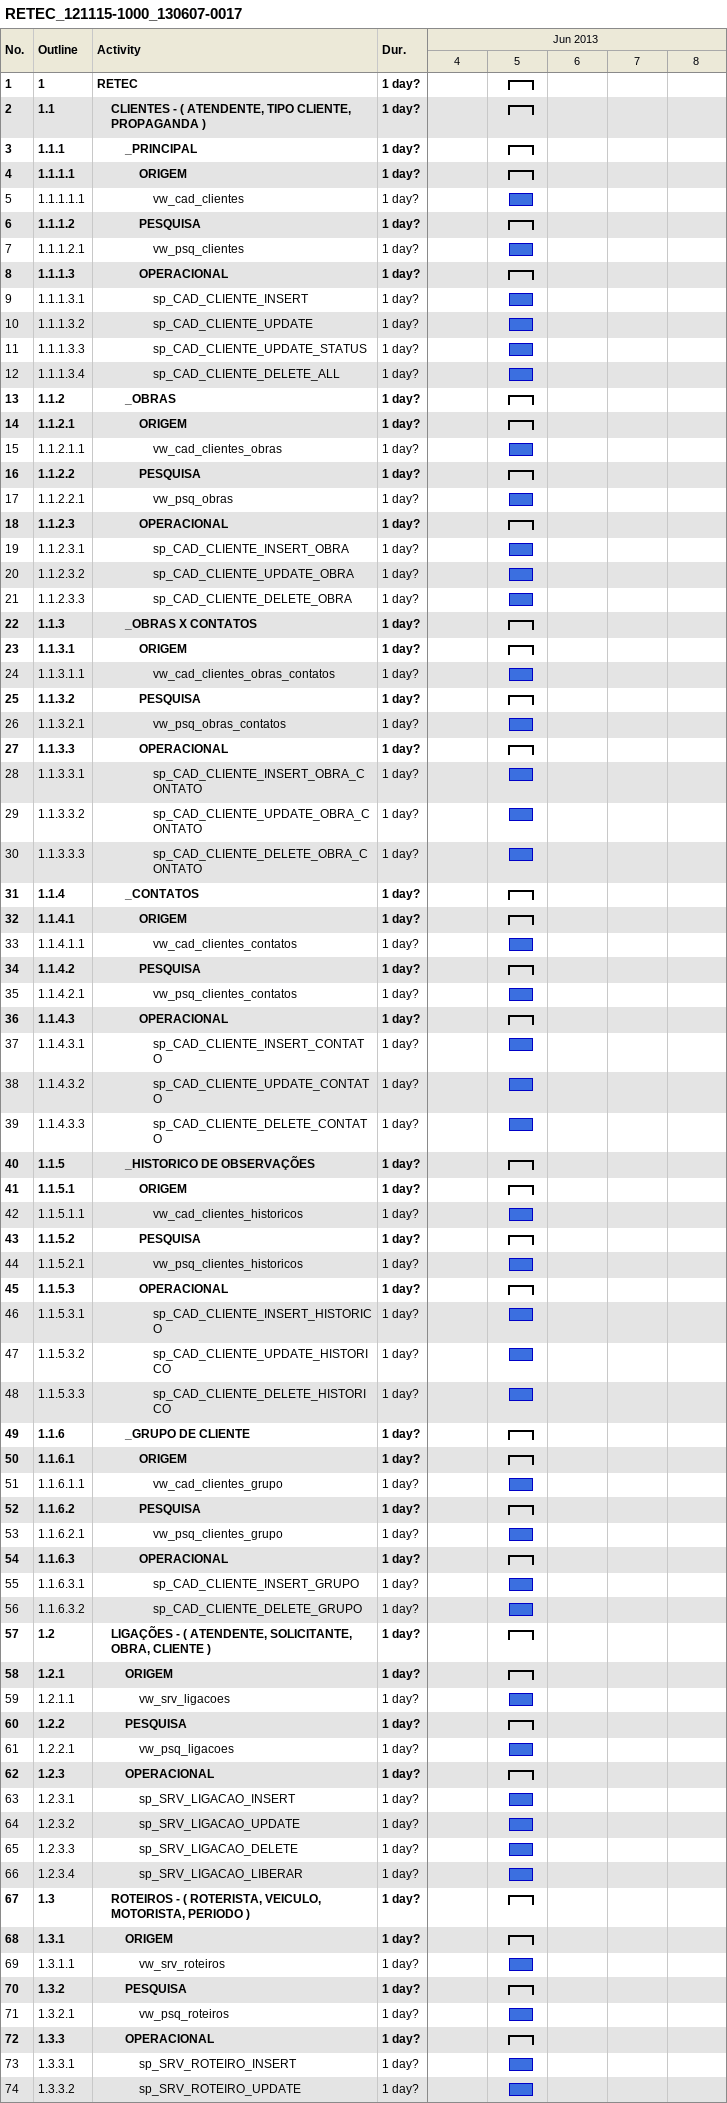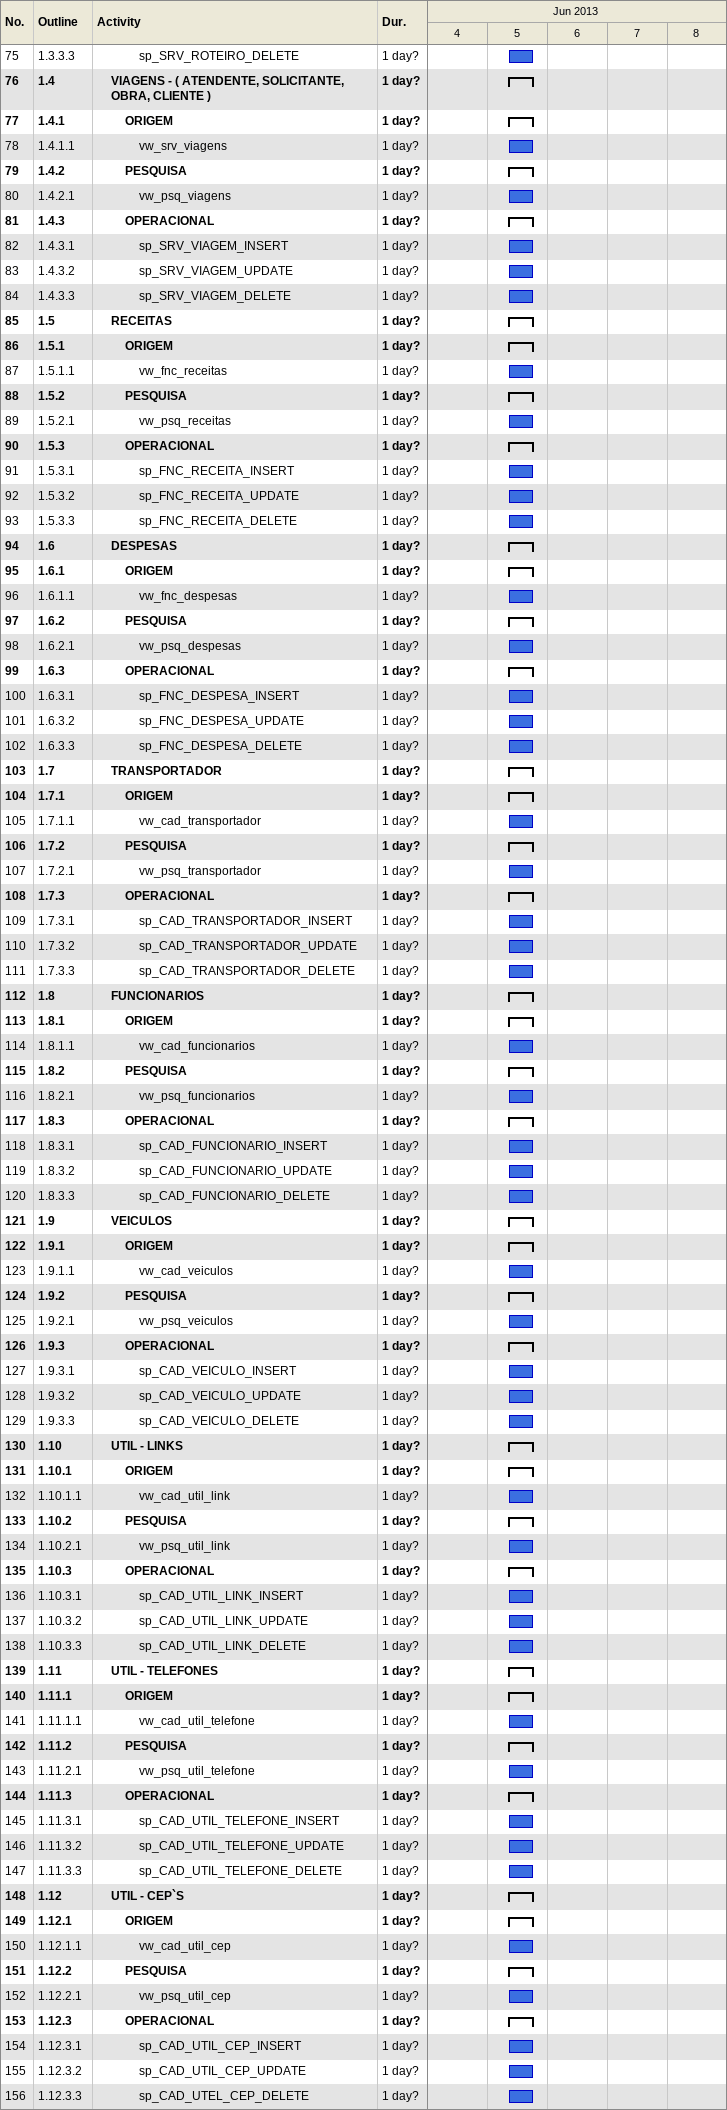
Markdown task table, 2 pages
RETEC_121115-1000_130607-0017

| ID | WBS | Task | Duration | Start | Finish |
|---|---|---|---|---|---|
| 1 | 1 | **RETEC** | 1d? | 2013-06-05 | 2013-06-05 |
| 2 | 1.1 | **CLIENTES - ( ATENDENTE, TIPO CLIENTE, PROPAGANDA )** | 1d? | 2013-06-05 | 2013-06-05 |
| 3 | 1.1.1 | **_PRINCIPAL** | 1d? | 2013-06-05 | 2013-06-05 |
| 4 | 1.1.1.1 | **ORIGEM** | 1d? | 2013-06-05 | 2013-06-05 |
| 5 | 1.1.1.1.1 | vw_cad_clientes | 1d? | 2013-06-05 | 2013-06-05 |
| 6 | 1.1.1.2 | **PESQUISA** | 1d? | 2013-06-05 | 2013-06-05 |
| 7 | 1.1.1.2.1 | vw_psq_clientes | 1d? | 2013-06-05 | 2013-06-05 |
| 8 | 1.1.1.3 | **OPERACIONAL** | 1d? | 2013-06-05 | 2013-06-05 |
| 9 | 1.1.1.3.1 | sp_CAD_CLIENTE_INSERT | 1d? | 2013-06-05 | 2013-06-05 |
| 10 | 1.1.1.3.2 | sp_CAD_CLIENTE_UPDATE | 1d? | 2013-06-05 | 2013-06-05 |
| 11 | 1.1.1.3.3 | sp_CAD_CLIENTE_UPDATE_STATUS | 1d? | 2013-06-05 | 2013-06-05 |
| 12 | 1.1.1.3.4 | sp_CAD_CLIENTE_DELETE_ALL | 1d? | 2013-06-05 | 2013-06-05 |
| 13 | 1.1.2 | **_OBRAS** | 1d? | 2013-06-05 | 2013-06-05 |
| 14 | 1.1.2.1 | **ORIGEM** | 1d? | 2013-06-05 | 2013-06-05 |
| 15 | 1.1.2.1.1 | vw_cad_clientes_obras | 1d? | 2013-06-05 | 2013-06-05 |
| 16 | 1.1.2.2 | **PESQUISA** | 1d? | 2013-06-05 | 2013-06-05 |
| 17 | 1.1.2.2.1 | vw_psq_obras | 1d? | 2013-06-05 | 2013-06-05 |
| 18 | 1.1.2.3 | **OPERACIONAL** | 1d? | 2013-06-05 | 2013-06-05 |
| 19 | 1.1.2.3.1 | sp_CAD_CLIENTE_INSERT_OBRA | 1d? | 2013-06-05 | 2013-06-05 |
| 20 | 1.1.2.3.2 | sp_CAD_CLIENTE_UPDATE_OBRA | 1d? | 2013-06-05 | 2013-06-05 |
| 21 | 1.1.2.3.3 | sp_CAD_CLIENTE_DELETE_OBRA | 1d? | 2013-06-05 | 2013-06-05 |
| 22 | 1.1.3 | **_OBRAS X CONTATOS** | 1d? | 2013-06-05 | 2013-06-05 |
| 23 | 1.1.3.1 | **ORIGEM** | 1d? | 2013-06-05 | 2013-06-05 |
| 24 | 1.1.3.1.1 | vw_cad_clientes_obras_contatos | 1d? | 2013-06-05 | 2013-06-05 |
| 25 | 1.1.3.2 | **PESQUISA** | 1d? | 2013-06-05 | 2013-06-05 |
| 26 | 1.1.3.2.1 | vw_psq_obras_contatos | 1d? | 2013-06-05 | 2013-06-05 |
| 27 | 1.1.3.3 | **OPERACIONAL** | 1d? | 2013-06-05 | 2013-06-05 |
| 28 | 1.1.3.3.1 | sp_CAD_CLIENTE_INSERT_OBRA_CONTATO | 1d? | 2013-06-05 | 2013-06-05 |
| 29 | 1.1.3.3.2 | sp_CAD_CLIENTE_UPDATE_OBRA_CONTATO | 1d? | 2013-06-05 | 2013-06-05 |
| 30 | 1.1.3.3.3 | sp_CAD_CLIENTE_DELETE_OBRA_CONTATO | 1d? | 2013-06-05 | 2013-06-05 |
| 31 | 1.1.4 | **_CONTATOS** | 1d? | 2013-06-05 | 2013-06-05 |
| 32 | 1.1.4.1 | **ORIGEM** | 1d? | 2013-06-05 | 2013-06-05 |
| 33 | 1.1.4.1.1 | vw_cad_clientes_contatos | 1d? | 2013-06-05 | 2013-06-05 |
| 34 | 1.1.4.2 | **PESQUISA** | 1d? | 2013-06-05 | 2013-06-05 |
| 35 | 1.1.4.2.1 | vw_psq_clientes_contatos | 1d? | 2013-06-05 | 2013-06-05 |
| 36 | 1.1.4.3 | **OPERACIONAL** | 1d? | 2013-06-05 | 2013-06-05 |
| 37 | 1.1.4.3.1 | sp_CAD_CLIENTE_INSERT_CONTATO | 1d? | 2013-06-05 | 2013-06-05 |
| 38 | 1.1.4.3.2 | sp_CAD_CLIENTE_UPDATE_CONTATO | 1d? | 2013-06-05 | 2013-06-05 |
| 39 | 1.1.4.3.3 | sp_CAD_CLIENTE_DELETE_CONTATO | 1d? | 2013-06-05 | 2013-06-05 |
| 40 | 1.1.5 | **_HISTORICO DE OBSERVAÇÕES** | 1d? | 2013-06-05 | 2013-06-05 |
| 41 | 1.1.5.1 | **ORIGEM** | 1d? | 2013-06-05 | 2013-06-05 |
| 42 | 1.1.5.1.1 | vw_cad_clientes_historicos | 1d? | 2013-06-05 | 2013-06-05 |
| 43 | 1.1.5.2 | **PESQUISA** | 1d? | 2013-06-05 | 2013-06-05 |
| 44 | 1.1.5.2.1 | vw_psq_clientes_historicos | 1d? | 2013-06-05 | 2013-06-05 |
| 45 | 1.1.5.3 | **OPERACIONAL** | 1d? | 2013-06-05 | 2013-06-05 |
| 46 | 1.1.5.3.1 | sp_CAD_CLIENTE_INSERT_HISTORICO | 1d? | 2013-06-05 | 2013-06-05 |
| 47 | 1.1.5.3.2 | sp_CAD_CLIENTE_UPDATE_HISTORICO | 1d? | 2013-06-05 | 2013-06-05 |
| 48 | 1.1.5.3.3 | sp_CAD_CLIENTE_DELETE_HISTORICO | 1d? | 2013-06-05 | 2013-06-05 |
| 49 | 1.1.6 | **_GRUPO DE CLIENTE** | 1d? | 2013-06-05 | 2013-06-05 |
| 50 | 1.1.6.1 | **ORIGEM** | 1d? | 2013-06-05 | 2013-06-05 |
| 51 | 1.1.6.1.1 | vw_cad_clientes_grupo | 1d? | 2013-06-05 | 2013-06-05 |
| 52 | 1.1.6.2 | **PESQUISA** | 1d? | 2013-06-05 | 2013-06-05 |
| 53 | 1.1.6.2.1 | vw_psq_clientes_grupo | 1d? | 2013-06-05 | 2013-06-05 |
| 54 | 1.1.6.3 | **OPERACIONAL** | 1d? | 2013-06-05 | 2013-06-05 |
| 55 | 1.1.6.3.1 | sp_CAD_CLIENTE_INSERT_GRUPO | 1d? | 2013-06-05 | 2013-06-05 |
| 56 | 1.1.6.3.2 | sp_CAD_CLIENTE_DELETE_GRUPO | 1d? | 2013-06-05 | 2013-06-05 |
| 57 | 1.2 | **LIGAÇÕES - ( ATENDENTE, SOLICITANTE, OBRA, CLIENTE )** | 1d? | 2013-06-05 | 2013-06-05 |
| 58 | 1.2.1 | **ORIGEM** | 1d? | 2013-06-05 | 2013-06-05 |
| 59 | 1.2.1.1 | vw_srv_ligacoes | 1d? | 2013-06-05 | 2013-06-05 |
| 60 | 1.2.2 | **PESQUISA** | 1d? | 2013-06-05 | 2013-06-05 |
| 61 | 1.2.2.1 | vw_psq_ligacoes | 1d? | 2013-06-05 | 2013-06-05 |
| 62 | 1.2.3 | **OPERACIONAL** | 1d? | 2013-06-05 | 2013-06-05 |
| 63 | 1.2.3.1 | sp_SRV_LIGACAO_INSERT | 1d? | 2013-06-05 | 2013-06-05 |
| 64 | 1.2.3.2 | sp_SRV_LIGACAO_UPDATE | 1d? | 2013-06-05 | 2013-06-05 |
| 65 | 1.2.3.3 | sp_SRV_LIGACAO_DELETE | 1d? | 2013-06-05 | 2013-06-05 |
| 66 | 1.2.3.4 | sp_SRV_LIGACAO_LIBERAR | 1d? | 2013-06-05 | 2013-06-05 |
| 67 | 1.3 | **ROTEIROS - ( ROTERISTA, VEICULO, MOTORISTA, PERIODO )** | 1d? | 2013-06-05 | 2013-06-05 |
| 68 | 1.3.1 | **ORIGEM** | 1d? | 2013-06-05 | 2013-06-05 |
| 69 | 1.3.1.1 | vw_srv_roteiros | 1d? | 2013-06-05 | 2013-06-05 |
| 70 | 1.3.2 | **PESQUISA** | 1d? | 2013-06-05 | 2013-06-05 |
| 71 | 1.3.2.1 | vw_psq_roteiros | 1d? | 2013-06-05 | 2013-06-05 |
| 72 | 1.3.3 | **OPERACIONAL** | 1d? | 2013-06-05 | 2013-06-05 |
| 73 | 1.3.3.1 | sp_SRV_ROTEIRO_INSERT | 1d? | 2013-06-05 | 2013-06-05 |
| 74 | 1.3.3.2 | sp_SRV_ROTEIRO_UPDATE | 1d? | 2013-06-05 | 2013-06-05 |
| 75 | 1.3.3.3 | sp_SRV_ROTEIRO_DELETE | 1d? | 2013-06-05 | 2013-06-05 |
| 76 | 1.4 | **VIAGENS - ( ATENDENTE, SOLICITANTE, OBRA, CLIENTE )** | 1d? | 2013-06-05 | 2013-06-05 |
| 77 | 1.4.1 | **ORIGEM** | 1d? | 2013-06-05 | 2013-06-05 |
| 78 | 1.4.1.1 | vw_srv_viagens | 1d? | 2013-06-05 | 2013-06-05 |
| 79 | 1.4.2 | **PESQUISA** | 1d? | 2013-06-05 | 2013-06-05 |
| 80 | 1.4.2.1 | vw_psq_viagens | 1d? | 2013-06-05 | 2013-06-05 |
| 81 | 1.4.3 | **OPERACIONAL** | 1d? | 2013-06-05 | 2013-06-05 |
| 82 | 1.4.3.1 | sp_SRV_VIAGEM_INSERT | 1d? | 2013-06-05 | 2013-06-05 |
| 83 | 1.4.3.2 | sp_SRV_VIAGEM_UPDATE | 1d? | 2013-06-05 | 2013-06-05 |
| 84 | 1.4.3.3 | sp_SRV_VIAGEM_DELETE | 1d? | 2013-06-05 | 2013-06-05 |
| 85 | 1.5 | **RECEITAS** | 1d? | 2013-06-05 | 2013-06-05 |
| 86 | 1.5.1 | **ORIGEM** | 1d? | 2013-06-05 | 2013-06-05 |
| 87 | 1.5.1.1 | vw_fnc_receitas | 1d? | 2013-06-05 | 2013-06-05 |
| 88 | 1.5.2 | **PESQUISA** | 1d? | 2013-06-05 | 2013-06-05 |
| 89 | 1.5.2.1 | vw_psq_receitas | 1d? | 2013-06-05 | 2013-06-05 |
| 90 | 1.5.3 | **OPERACIONAL** | 1d? | 2013-06-05 | 2013-06-05 |
| 91 | 1.5.3.1 | sp_FNC_RECEITA_INSERT | 1d? | 2013-06-05 | 2013-06-05 |
| 92 | 1.5.3.2 | sp_FNC_RECEITA_UPDATE | 1d? | 2013-06-05 | 2013-06-05 |
| 93 | 1.5.3.3 | sp_FNC_RECEITA_DELETE | 1d? | 2013-06-05 | 2013-06-05 |
| 94 | 1.6 | **DESPESAS** | 1d? | 2013-06-05 | 2013-06-05 |
| 95 | 1.6.1 | **ORIGEM** | 1d? | 2013-06-05 | 2013-06-05 |
| 96 | 1.6.1.1 | vw_fnc_despesas | 1d? | 2013-06-05 | 2013-06-05 |
| 97 | 1.6.2 | **PESQUISA** | 1d? | 2013-06-05 | 2013-06-05 |
| 98 | 1.6.2.1 | vw_psq_despesas | 1d? | 2013-06-05 | 2013-06-05 |
| 99 | 1.6.3 | **OPERACIONAL** | 1d? | 2013-06-05 | 2013-06-05 |
| 100 | 1.6.3.1 | sp_FNC_DESPESA_INSERT | 1d? | 2013-06-05 | 2013-06-05 |
| 101 | 1.6.3.2 | sp_FNC_DESPESA_UPDATE | 1d? | 2013-06-05 | 2013-06-05 |
| 102 | 1.6.3.3 | sp_FNC_DESPESA_DELETE | 1d? | 2013-06-05 | 2013-06-05 |
| 103 | 1.7 | **TRANSPORTADOR** | 1d? | 2013-06-05 | 2013-06-05 |
| 104 | 1.7.1 | **ORIGEM** | 1d? | 2013-06-05 | 2013-06-05 |
| 105 | 1.7.1.1 | vw_cad_transportador | 1d? | 2013-06-05 | 2013-06-05 |
| 106 | 1.7.2 | **PESQUISA** | 1d? | 2013-06-05 | 2013-06-05 |
| 107 | 1.7.2.1 | vw_psq_transportador | 1d? | 2013-06-05 | 2013-06-05 |
| 108 | 1.7.3 | **OPERACIONAL** | 1d? | 2013-06-05 | 2013-06-05 |
| 109 | 1.7.3.1 | sp_CAD_TRANSPORTADOR_INSERT | 1d? | 2013-06-05 | 2013-06-05 |
| 110 | 1.7.3.2 | sp_CAD_TRANSPORTADOR_UPDATE | 1d? | 2013-06-05 | 2013-06-05 |
| 111 | 1.7.3.3 | sp_CAD_TRANSPORTADOR_DELETE | 1d? | 2013-06-05 | 2013-06-05 |
| 112 | 1.8 | **FUNCIONARIOS** | 1d? | 2013-06-05 | 2013-06-05 |
| 113 | 1.8.1 | **ORIGEM** | 1d? | 2013-06-05 | 2013-06-05 |
| 114 | 1.8.1.1 | vw_cad_funcionarios | 1d? | 2013-06-05 | 2013-06-05 |
| 115 | 1.8.2 | **PESQUISA** | 1d? | 2013-06-05 | 2013-06-05 |
| 116 | 1.8.2.1 | vw_psq_funcionarios | 1d? | 2013-06-05 | 2013-06-05 |
| 117 | 1.8.3 | **OPERACIONAL** | 1d? | 2013-06-05 | 2013-06-05 |
| 118 | 1.8.3.1 | sp_CAD_FUNCIONARIO_INSERT | 1d? | 2013-06-05 | 2013-06-05 |
| 119 | 1.8.3.2 | sp_CAD_FUNCIONARIO_UPDATE | 1d? | 2013-06-05 | 2013-06-05 |
| 120 | 1.8.3.3 | sp_CAD_FUNCIONARIO_DELETE | 1d? | 2013-06-05 | 2013-06-05 |
| 121 | 1.9 | **VEICULOS** | 1d? | 2013-06-05 | 2013-06-05 |
| 122 | 1.9.1 | **ORIGEM** | 1d? | 2013-06-05 | 2013-06-05 |
| 123 | 1.9.1.1 | vw_cad_veiculos | 1d? | 2013-06-05 | 2013-06-05 |
| 124 | 1.9.2 | **PESQUISA** | 1d? | 2013-06-05 | 2013-06-05 |
| 125 | 1.9.2.1 | vw_psq_veiculos | 1d? | 2013-06-05 | 2013-06-05 |
| 126 | 1.9.3 | **OPERACIONAL** | 1d? | 2013-06-05 | 2013-06-05 |
| 127 | 1.9.3.1 | sp_CAD_VEICULO_INSERT | 1d? | 2013-06-05 | 2013-06-05 |
| 128 | 1.9.3.2 | sp_CAD_VEICULO_UPDATE | 1d? | 2013-06-05 | 2013-06-05 |
| 129 | 1.9.3.3 | sp_CAD_VEICULO_DELETE | 1d? | 2013-06-05 | 2013-06-05 |
| 130 | 1.10 | **UTIL - LINKS** | 1d? | 2013-06-05 | 2013-06-05 |
| 131 | 1.10.1 | **ORIGEM** | 1d? | 2013-06-05 | 2013-06-05 |
| 132 | 1.10.1.1 | vw_cad_util_link | 1d? | 2013-06-05 | 2013-06-05 |
| 133 | 1.10.2 | **PESQUISA** | 1d? | 2013-06-05 | 2013-06-05 |
| 134 | 1.10.2.1 | vw_psq_util_link | 1d? | 2013-06-05 | 2013-06-05 |
| 135 | 1.10.3 | **OPERACIONAL** | 1d? | 2013-06-05 | 2013-06-05 |
| 136 | 1.10.3.1 | sp_CAD_UTIL_LINK_INSERT | 1d? | 2013-06-05 | 2013-06-05 |
| 137 | 1.10.3.2 | sp_CAD_UTIL_LINK_UPDATE | 1d? | 2013-06-05 | 2013-06-05 |
| 138 | 1.10.3.3 | sp_CAD_UTIL_LINK_DELETE | 1d? | 2013-06-05 | 2013-06-05 |
| 139 | 1.11 | **UTIL - TELEFONES** | 1d? | 2013-06-05 | 2013-06-05 |
| 140 | 1.11.1 | **ORIGEM** | 1d? | 2013-06-05 | 2013-06-05 |
| 141 | 1.11.1.1 | vw_cad_util_telefone | 1d? | 2013-06-05 | 2013-06-05 |
| 142 | 1.11.2 | **PESQUISA** | 1d? | 2013-06-05 | 2013-06-05 |
| 143 | 1.11.2.1 | vw_psq_util_telefone | 1d? | 2013-06-05 | 2013-06-05 |
| 144 | 1.11.3 | **OPERACIONAL** | 1d? | 2013-06-05 | 2013-06-05 |
| 145 | 1.11.3.1 | sp_CAD_UTIL_TELEFONE_INSERT | 1d? | 2013-06-05 | 2013-06-05 |
| 146 | 1.11.3.2 | sp_CAD_UTIL_TELEFONE_UPDATE | 1d? | 2013-06-05 | 2013-06-05 |
| 147 | 1.11.3.3 | sp_CAD_UTIL_TELEFONE_DELETE | 1d? | 2013-06-05 | 2013-06-05 |
| 148 | 1.12 | **UTIL - CEP`S** | 1d? | 2013-06-05 | 2013-06-05 |
| 149 | 1.12.1 | **ORIGEM** | 1d? | 2013-06-05 | 2013-06-05 |
| 150 | 1.12.1.1 | vw_cad_util_cep | 1d? | 2013-06-05 | 2013-06-05 |
| 151 | 1.12.2 | **PESQUISA** | 1d? | 2013-06-05 | 2013-06-05 |
| 152 | 1.12.2.1 | vw_psq_util_cep | 1d? | 2013-06-05 | 2013-06-05 |
| 153 | 1.12.3 | **OPERACIONAL** | 1d? | 2013-06-05 | 2013-06-05 |
| 154 | 1.12.3.1 | sp_CAD_UTIL_CEP_INSERT | 1d? | 2013-06-05 | 2013-06-05 |
| 155 | 1.12.3.2 | sp_CAD_UTIL_CEP_UPDATE | 1d? | 2013-06-05 | 2013-06-05 |
| 156 | 1.12.3.3 | sp_CAD_UTEL_CEP_DELETE | 1d? | 2013-06-05 | 2013-06-05 |
